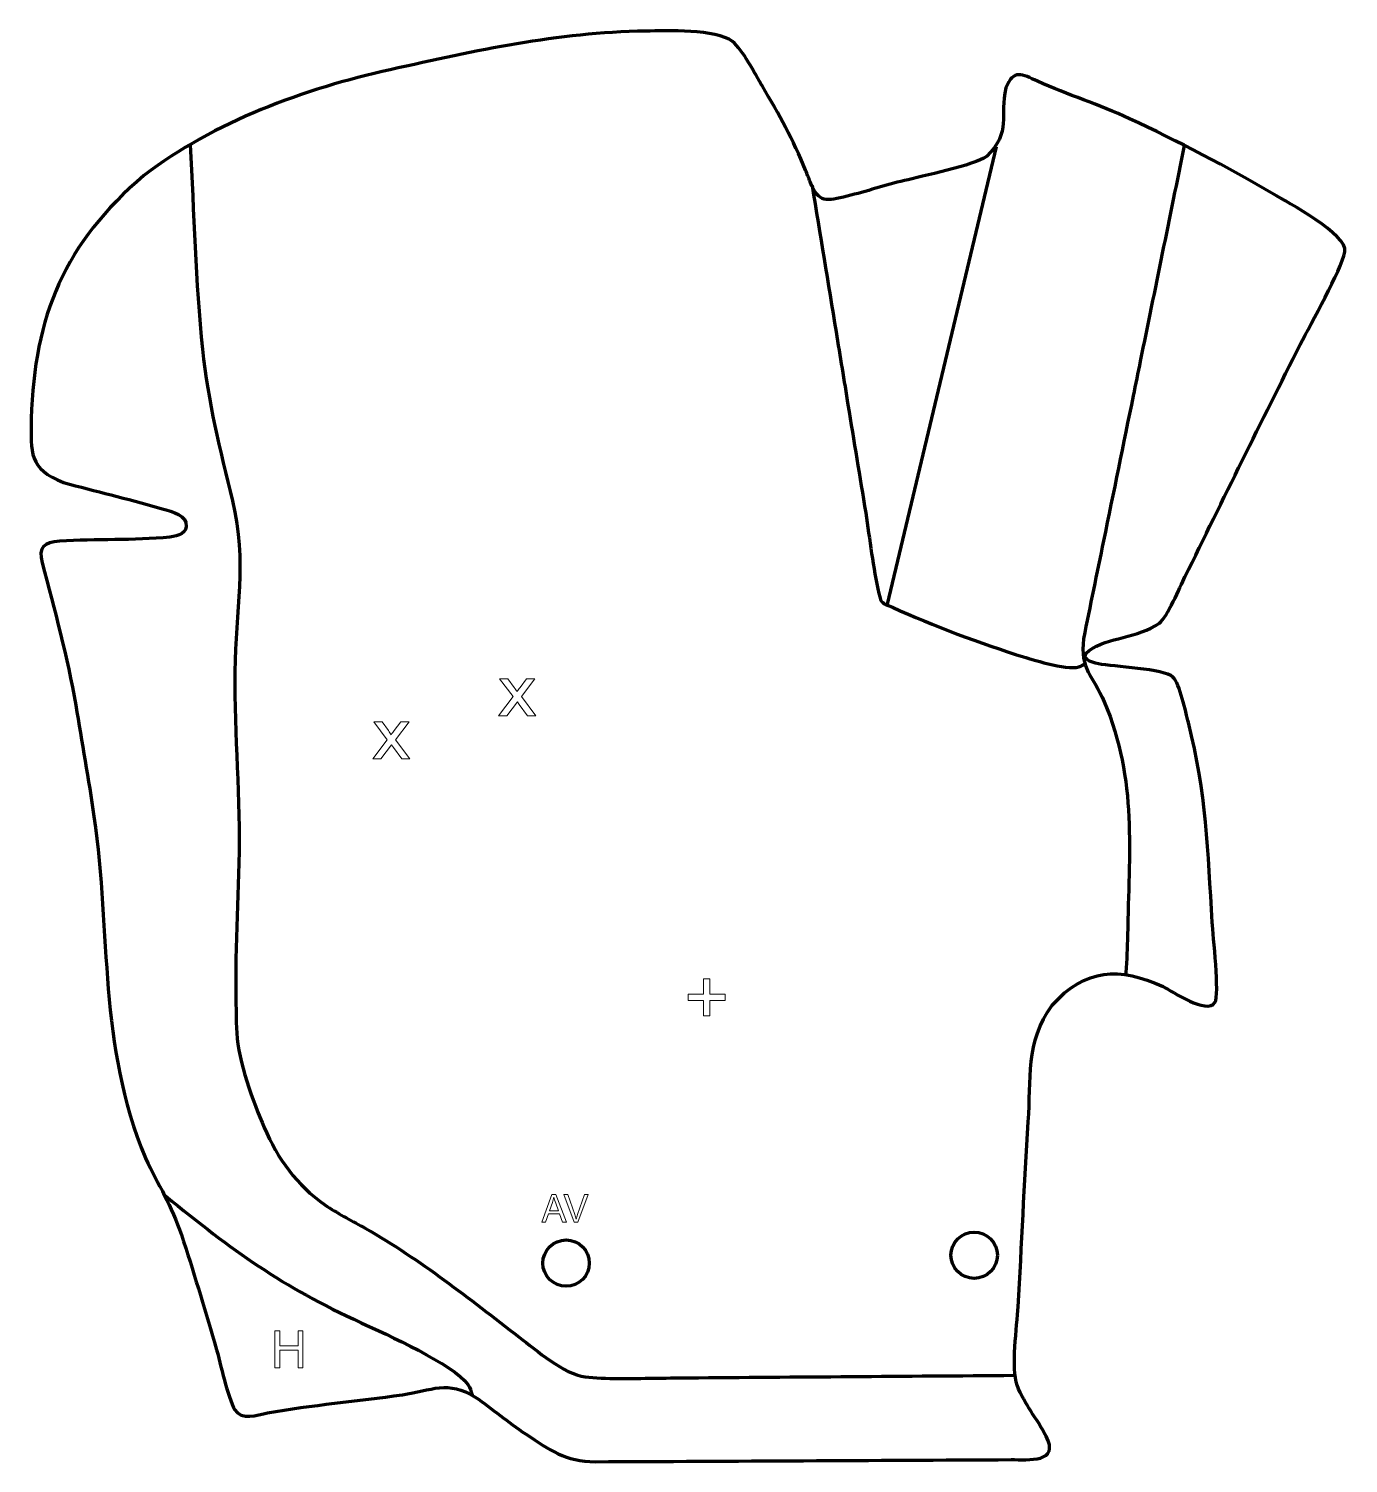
# Model space of a CAD drawing. Header units: millimetres. Extents: x -242 to 471, y -214 to 561.
import ezdxf

# ---------------------------------------------------------------- set-up
doc = ezdxf.new("R2010")
doc.units = ezdxf.units.MM
doc.header["$MEASUREMENT"] = 0
doc.layers.add('layer 2', color=7, linetype='Continuous')
doc.layers.add('layer 3', color=7, linetype='Continuous')

msp = doc.modelspace()

# ---------------------------------------------------------------- linework, layer by layer
at = {"layer": 'layer 2', "color": 242, "lineweight": 200}
msp.add_open_spline([(180.4933, 478.1777), (185.1157, 466.5432), (189.1264, 467.6812), (200.5391, 470.5025), (200.5391, 470.5025), (210.9584, 473.0781), (220.898, 476.4614), (231.4807, 478.9624), (231.4807, 478.9624), (240.2235, 481.0286), (269.5907, 487.3634), (275.6931, 491.9143), (275.6931, 491.9143), (289.6984, 505.7335), (282.3859, 513.4044), (286.2751, 528.9818), (286.2751, 528.9818), (290.1334, 539.3456), (294.9692, 536.3212), (303.2596, 532.5929), (303.2596, 532.5929), (319.7059, 525.254), (336.5115, 519.978), (353.0605, 512.3268), (353.0605, 512.3268), (378.901, 500.3196), (406.2246, 486.0826), (430.7995, 471.6597), (430.7995, 471.6597), (438.2661, 467.3587), (471.2265, 449.4886), (469.4151, 440.3888), (469.4151, 440.3888), (467.0995, 430.1327), (451.0855, 401.7941), (445.2627, 390.3321), (445.2627, 390.3321), (424.1635, 348.7584), (403.5385, 306.6899), (382.9868, 264.8324), (382.9868, 264.8324), (380.2788, 259.3171), (373.4429, 242.9947), (369.154, 239.9106), (369.154, 239.9106), (357.5327, 231.5537), (341.3909, 232.3379), (331.1381, 225.1302), (331.1381, 225.1302), (325.7193, 220.6728), (332.2288, 218.7892), (336.2679, 217.7835), (336.2679, 217.7835), (344.1109, 216.4475), (371.8942, 215.132), (376.4365, 210.6725), (376.4365, 210.6725), (380.2208, 206.9571), (383.401, 191.8572), (384.8821, 186.0937), (384.8821, 186.0937), (394.5167, 148.053), (395.3818, 116.7332), (397.6713, 78.1342), (397.6713, 78.1342), (398.1379, 71.3271), (401.7749, 38.7572), (399.184, 34.9312), (399.184, 34.9312), (394.663, 28.2553), (376.6099, 40.7558), (371.1939, 43.4766), (371.1939, 43.4766), (347.5268, 54.2978), (329.2855, 53.5896), (311.1525, 33.4025), (311.1525, 33.4025), (296.6972, 13.157), (299.9582, -6.3904), (298.3377, -29.6181), (298.3377, -29.6181), (296.0255, -62.9207), (294.8445, -96.1528), (292.8484, -129.4283), (292.8484, -129.4283), (292.1559, -139.706), (289.0459, -162.999), (292.2625, -171.837), (292.2625, -171.837), (296.683, -182.8325), (302.7926, -189.4581), (307.9508, -199.3776), (307.9508, -199.3776), (315.5705, -214.0307), (298.3623, -211.9871), (289.1156, -212.0385), (289.1156, -212.0385), (214.2648, -212.451), (139.414, -212.8364), (64.5627, -213.1565), (64.5627, -213.1565), (47.7226, -213.0488), (40.1539, -206.9007), (26.6854, -198.1453), (26.6854, -198.1453), (17.1994, -191.8701), (8.7061, -184.4785), (-0.5125, -178.2737), (-0.5125, -178.2737), (-14.9936, -168.8924), (-24.2645, -174.6735), (-39.8675, -176.979), (-39.8675, -176.979), (-63.887, -180.5282), (-88.9777, -182.4397), (-112.7024, -186.844), (-112.7024, -186.844), (-118.5069, -187.9216), (-126.6442, -191.2162), (-130.487, -184.8899), (-130.487, -184.8899), (-130.487, -184.8899), (-131.0644, -183.8243), (-131.0644, -183.8243), (-131.0644, -183.8243), (-135.2098, -174.8138), (-138.3334, -158.8606), (-141.3819, -148.7248), (-141.3819, -148.7248), (-147.2012, -129.4325), (-152.824, -109.7291), (-159.249, -90.6539), (-159.249, -90.6539), (-164.6467, -74.8577), (-171.535, -63.7924), (-178.665, -49.1825), (-178.665, -49.1825), (-204.3741, 12.7161), (-197.1956, 71.1133), (-206.4874, 135.4185), (-206.4874, 135.4185), (-209.3877, 155.3678), (-212.9863, 175.6488), (-216.3627, 195.5579), (-216.3627, 195.5579), (-220.7976, 221.4667), (-227.8128, 246.9381), (-234.4425, 272.3616), (-234.4425, 272.3616), (-236.7498, 281.21), (-233.4697, 283.2641), (-225.0892, 284.0519), (-225.0892, 284.0519), (-205.1775, 285.4966), (-185.2952, 284.2252), (-165.4302, 286.3733), (-165.4302, 286.3733), (-160.9335, 286.8759), (-155.6742, 288.2704), (-156.8502, 294.1288), (-156.8502, 294.1288), (-157.8232, 298.9752), (-167.0994, 300.8164), (-171.3857, 302.1037), (-171.3857, 302.1037), (-188.5161, 307.1685), (-205.7425, 311.0787), (-222.8722, 315.8512), (-222.8722, 315.8512), (-241.7584, 323.1429), (-240.6485, 331.974), (-240.4216, 350.3068), (-240.4216, 350.3068), (-238.6714, 405.9214), (-222.405, 445.2123), (-179.4637, 481.7404), (-179.4637, 481.7404), (-141.5043, 510.7124), (-92.7845, 528.5359), (-46.4445, 538.7942), (-46.4445, 538.7942), (0.4457, 549.1769), (43.2034, 558.8713), (91.6309, 559.6623), (91.6309, 559.6623), (103.1902, 559.8511), (129.4703, 560.9736), (138.5505, 554.0503), (138.5505, 554.0503), (144.2594, 549.3159), (150.5949, 536.6958), (154.6561, 529.8882), (154.6561, 529.8882), (163.7448, 514.6537), (171.226, 501.0513), (177.9571, 484.5648), (177.9571, 484.5648), (178.8186, 482.4412), (179.6593, 480.3121), (180.4933, 478.1777)], degree=3, knots=[0, 0, 0, 0, 0.01960784, 0.01960784, 0.01960784, 0.01960784, 0.03921569, 0.03921569, 0.03921569, 0.03921569, 0.05882353, 0.05882353, 0.05882353, 0.05882353, 0.07843137, 0.07843137, 0.07843137, 0.07843137, 0.09803922, 0.09803922, 0.09803922, 0.09803922, 0.11764706, 0.11764706, 0.11764706, 0.11764706, 0.1372549, 0.1372549, 0.1372549, 0.1372549, 0.15686275, 0.15686275, 0.15686275, 0.15686275, 0.17647059, 0.17647059, 0.17647059, 0.17647059, 0.19607843, 0.19607843, 0.19607843, 0.19607843, 0.21568627, 0.21568627, 0.21568627, 0.21568627, 0.23529412, 0.23529412, 0.23529412, 0.23529412, 0.25490196, 0.25490196, 0.25490196, 0.25490196, 0.2745098, 0.2745098, 0.2745098, 0.2745098, 0.29411765, 0.29411765, 0.29411765, 0.29411765, 0.31372549, 0.31372549, 0.31372549, 0.31372549, 0.33333333, 0.33333333, 0.33333333, 0.33333333, 0.35294118, 0.35294118, 0.35294118, 0.35294118, 0.37254902, 0.37254902, 0.37254902, 0.37254902, 0.39215686, 0.39215686, 0.39215686, 0.39215686, 0.41176471, 0.41176471, 0.41176471, 0.41176471, 0.43137255, 0.43137255, 0.43137255, 0.43137255, 0.45098039, 0.45098039, 0.45098039, 0.45098039, 0.47058824, 0.47058824, 0.47058824, 0.47058824, 0.49019608, 0.49019608, 0.49019608, 0.49019608, 0.50980392, 0.50980392, 0.50980392, 0.50980392, 0.52941176, 0.52941176, 0.52941176, 0.52941176, 0.54901961, 0.54901961, 0.54901961, 0.54901961, 0.56862745, 0.56862745, 0.56862745, 0.56862745, 0.58823529, 0.58823529, 0.58823529, 0.58823529, 0.60784314, 0.60784314, 0.60784314, 0.60784314, 0.62745098, 0.62745098, 0.62745098, 0.62745098, 0.64705882, 0.64705882, 0.64705882, 0.64705882, 0.66666667, 0.66666667, 0.66666667, 0.66666667, 0.68627451, 0.68627451, 0.68627451, 0.68627451, 0.70588235, 0.70588235, 0.70588235, 0.70588235, 0.7254902, 0.7254902, 0.7254902, 0.7254902, 0.74509804, 0.74509804, 0.74509804, 0.74509804, 0.76470588, 0.76470588, 0.76470588, 0.76470588, 0.78431373, 0.78431373, 0.78431373, 0.78431373, 0.80392157, 0.80392157, 0.80392157, 0.80392157, 0.82352941, 0.82352941, 0.82352941, 0.82352941, 0.84313725, 0.84313725, 0.84313725, 0.84313725, 0.8627451, 0.8627451, 0.8627451, 0.8627451, 0.88235294, 0.88235294, 0.88235294, 0.88235294, 0.90196078, 0.90196078, 0.90196078, 0.90196078, 0.92156863, 0.92156863, 0.92156863, 0.92156863, 0.94117647, 0.94117647, 0.94117647, 0.94117647, 0.96078431, 0.96078431, 0.96078431, 0.96078431, 1, 1, 1, 1], dxfattribs=at)
at = {"layer": 'layer 3', "color": 142, "lineweight": 200}
for centre in [(269.0746, -101.6582), (48.5951, -105.8677)]:
    msp.add_ellipse(centre, major_axis=(12.5496, 0), ratio=0.99603175, dxfattribs=at)
for points, knots in [([(-154.4425, 498.2101), (-152.5191, 461.7381), (-151.6803, 424.0162), (-147.8523, 387.7827), (-147.8523, 387.7827), (-144.763, 359.0139), (-138.4918, 333.7755), (-131.6321, 305.8592), (-131.6321, 305.8592), (-123.6251, 272.6337), (-130.0908, 246.7292), (-130.3762, 213.6422), (-130.3762, 213.6422), (-130.6309, 179.0007), (-127.3379, 145.0315), (-128.2328, 110.162), (-128.2328, 110.162), (-129.0152, 79.6751), (-130.8218, 48.7599), (-129.3373, 18.2973), (-129.3373, 18.2973), (-128.5963, 3.0915), (-120.5747, -18.4862), (-114.5207, -32.6033), (-114.5207, -32.6033), (-107.183, -49.6287), (-96.9908, -63.709), (-81.7002, -74.4624), (-81.7002, -74.4624), (-75.0964, -78.8876), (-67.8803, -82.5868), (-60.9386, -86.4712), (-60.9386, -86.4712), (-60.9386, -86.4712), (-60.0164, -86.9895), (-60.0164, -86.9895), (-60.0164, -86.9895), (-29.1989, -104.68), (-4.6427, -124.5398), (23.2991, -145.9293), (23.2991, -145.9293), (32.3816, -152.9242), (47.5065, -165.8991), (58.8508, -167.3262), (58.8508, -167.3262), (69.4829, -168.6636), (84.5012, -168.1907), (95.5453, -168.0582), (95.5453, -168.0582), (101.8807, -167.9822), (108.2146, -167.8708), (114.5505, -167.811), (114.5505, -167.811), (173.2148, -167.3645), (231.8791, -166.9241), (290.5434, -166.48)], [0, 0, 0, 0, 0.06666667, 0.06666667, 0.06666667, 0.06666667, 0.13333333, 0.13333333, 0.13333333, 0.13333333, 0.2, 0.2, 0.2, 0.2, 0.26666667, 0.26666667, 0.26666667, 0.26666667, 0.33333333, 0.33333333, 0.33333333, 0.33333333, 0.4, 0.4, 0.4, 0.4, 0.46666667, 0.46666667, 0.46666667, 0.46666667, 0.53333333, 0.53333333, 0.53333333, 0.53333333, 0.6, 0.6, 0.6, 0.6, 0.66666667, 0.66666667, 0.66666667, 0.66666667, 0.73333333, 0.73333333, 0.73333333, 0.73333333, 0.8, 0.8, 0.8, 0.8, 0.86666667, 0.86666667, 0.86666667, 0.86666667, 1, 1, 1, 1]), ([(382.6068, 497.9135), (374.6722, 459.0555), (366.7378, 420.1973), (358.8032, 381.3393), (358.8032, 381.3393), (357.5363, 375.135), (356.2695, 368.9308), (355.0026, 362.7266), (355.0026, 362.7266), (349.6685, 336.6034), (344.3343, 310.4804), (339.0002, 284.3573), (339.0002, 284.3573), (335.399, 266.7282), (331.6277, 249.0614), (328.1754, 231.4119), (328.1754, 231.4119), (326.1353, 214.5657), (333.2822, 211.7111), (339.365, 197.3273), (339.365, 197.3273), (357.3743, 154.7415), (352.5868, 115.8824), (351.9466, 71.3038), (351.9466, 71.3038), (351.8552, 64.5348), (351.4646, 57.7999), (351.0024, 51.048), (351.0024, 51.048), (351.0024, 51.048), (350.9324, 50.034), (350.9324, 50.034)], [0, 0, 0, 0, 0.11111111, 0.11111111, 0.11111111, 0.11111111, 0.22222222, 0.22222222, 0.22222222, 0.22222222, 0.33333333, 0.33333333, 0.33333333, 0.33333333, 0.44444444, 0.44444444, 0.44444444, 0.44444444, 0.55555556, 0.55555556, 0.55555556, 0.55555556, 0.66666667, 0.66666667, 0.66666667, 0.66666667, 0.77777778, 0.77777778, 0.77777778, 0.77777778, 1, 1, 1, 1]), ([(181.4673, 476.2072), (185.788, 449.8763), (190.1087, 423.5455), (194.4294, 397.2146), (194.4294, 397.2146), (196.5897, 384.0491), (198.7501, 370.8836), (200.9103, 357.7182), (200.9103, 357.7182), (204.0968, 338.2992), (207.2833, 318.8802), (210.4698, 299.4612), (210.4698, 299.4612), (212.6497, 285.3245), (214.4254, 269.6344), (217.5854, 255.8336), (217.5854, 255.8336), (218.9406, 250.0794), (219.3535, 250.9264), (224.9271, 248.4093), (224.9271, 248.4093), (246.8936, 238.4889), (272.7141, 228.6923), (295.7927, 221.6286), (295.7927, 221.6286), (301.5991, 219.8514), (321.5388, 213.5307), (326.7915, 216.6318), (326.7915, 216.6318), (327.4451, 217.0176), (328.064, 217.4301), (328.6959, 217.8485)], [0, 0, 0, 0, 0.11111111, 0.11111111, 0.11111111, 0.11111111, 0.22222222, 0.22222222, 0.22222222, 0.22222222, 0.33333333, 0.33333333, 0.33333333, 0.33333333, 0.44444444, 0.44444444, 0.44444444, 0.44444444, 0.55555556, 0.55555556, 0.55555556, 0.55555556, 0.66666667, 0.66666667, 0.66666667, 0.66666667, 0.77777778, 0.77777778, 0.77777778, 0.77777778, 1, 1, 1, 1]), ([(-167.8465, -69.5954), (-131.4996, -99.1474), (-105.2356, -118.4234), (-62.1378, -138.0926), (-62.1378, -138.0926), (-48.7798, -144.189), (-12.3137, -160.5879), (-4.4639, -171.4694), (-4.4639, -171.4694), (-3.2589, -173.3752), (-2.7516, -174.9519), (-2.1856, -177.1069)], [0, 0, 0, 0, 0.25, 0.25, 0.25, 0.25, 0.5, 0.5, 0.5, 0.5, 1, 1, 1, 1])]:
    msp.add_open_spline(points, degree=3, knots=knots, dxfattribs=at)
msp.add_open_spline([(280.9392, 497.1753), (280.9392, 497.1753), (222.1576, 250.0731), (222.1576, 250.0731)], degree=3, dxfattribs=at)
at = {"layer": 'layer 3', "color": 142, "lineweight": 9}
for points, knots in [([(12.1244, 189.766), (12.1244, 189.766), (19.97, 200.1256), (19.97, 200.1256), (19.97, 200.1256), (19.97, 200.1256), (12.704, 209.7658), (12.704, 209.7658), (12.704, 209.7658), (12.704, 209.7658), (17.1823, 209.7658), (17.1823, 209.7658), (17.1823, 209.7658), (17.1823, 209.7658), (20.5772, 205.0452), (20.5772, 205.0452), (20.5772, 205.0452), (21.2051, 204.1589), (21.7019, 203.4396), (22.0539, 202.8744), (22.0539, 202.8744), (22.668, 203.6772), (23.213, 204.403), (23.7031, 205.0517), (23.7031, 205.0517), (23.7031, 205.0517), (27.2773, 209.7658), (27.2773, 209.7658), (27.2773, 209.7658), (27.2773, 209.7658), (31.728, 209.7658), (31.728, 209.7658), (31.728, 209.7658), (31.728, 209.7658), (24.4206, 200.1256), (24.4206, 200.1256), (24.4206, 200.1256), (24.4206, 200.1256), (32.2041, 189.766), (32.2041, 189.766), (32.2041, 189.766), (32.2041, 189.766), (27.7742, 189.766), (27.7742, 189.766), (27.7742, 189.766), (27.7742, 189.766), (23.3304, 195.9316), (23.3304, 195.9316), (23.3304, 195.9316), (23.3304, 195.9316), (22.3161, 197.4153), (22.3161, 197.4153), (22.3161, 197.4153), (22.3161, 197.4153), (16.5751, 189.766), (16.5751, 189.766), (16.5751, 189.766), (16.5751, 189.766), (12.1244, 189.766), (12.1244, 189.766)], [0, 0, 0, 0, 0.0625, 0.0625, 0.0625, 0.0625, 0.125, 0.125, 0.125, 0.125, 0.1875, 0.1875, 0.1875, 0.1875, 0.25, 0.25, 0.25, 0.25, 0.3125, 0.3125, 0.3125, 0.3125, 0.375, 0.375, 0.375, 0.375, 0.4375, 0.4375, 0.4375, 0.4375, 0.5, 0.5, 0.5, 0.5, 0.5625, 0.5625, 0.5625, 0.5625, 0.625, 0.625, 0.625, 0.625, 0.6875, 0.6875, 0.6875, 0.6875, 0.75, 0.75, 0.75, 0.75, 0.8125, 0.8125, 0.8125, 0.8125, 0.875, 0.875, 0.875, 0.875, 1, 1, 1, 1]), ([(-55.8779, 166.483), (-55.8779, 166.483), (-48.0322, 176.8426), (-48.0322, 176.8426), (-48.0322, 176.8426), (-48.0322, 176.8426), (-55.2982, 186.4828), (-55.2982, 186.4828), (-55.2982, 186.4828), (-55.2982, 186.4828), (-50.82, 186.4828), (-50.82, 186.4828), (-50.82, 186.4828), (-50.82, 186.4828), (-47.4251, 181.7622), (-47.4251, 181.7622), (-47.4251, 181.7622), (-46.7971, 180.8759), (-46.3003, 180.1566), (-45.9484, 179.5914), (-45.9484, 179.5914), (-45.3343, 180.3942), (-44.7892, 181.12), (-44.2992, 181.7687), (-44.2992, 181.7687), (-44.2992, 181.7687), (-40.725, 186.4828), (-40.725, 186.4828), (-40.725, 186.4828), (-40.725, 186.4828), (-36.2743, 186.4828), (-36.2743, 186.4828), (-36.2743, 186.4828), (-36.2743, 186.4828), (-43.5816, 176.8426), (-43.5816, 176.8426), (-43.5816, 176.8426), (-43.5816, 176.8426), (-35.7982, 166.483), (-35.7982, 166.483), (-35.7982, 166.483), (-35.7982, 166.483), (-40.2281, 166.483), (-40.2281, 166.483), (-40.2281, 166.483), (-40.2281, 166.483), (-44.6719, 172.6486), (-44.6719, 172.6486), (-44.6719, 172.6486), (-44.6719, 172.6486), (-45.6862, 174.1323), (-45.6862, 174.1323), (-45.6862, 174.1323), (-45.6862, 174.1323), (-51.4271, 166.483), (-51.4271, 166.483), (-51.4271, 166.483), (-51.4271, 166.483), (-55.8779, 166.483), (-55.8779, 166.483)], [0, 0, 0, 0, 0.0625, 0.0625, 0.0625, 0.0625, 0.125, 0.125, 0.125, 0.125, 0.1875, 0.1875, 0.1875, 0.1875, 0.25, 0.25, 0.25, 0.25, 0.3125, 0.3125, 0.3125, 0.3125, 0.375, 0.375, 0.375, 0.375, 0.4375, 0.4375, 0.4375, 0.4375, 0.5, 0.5, 0.5, 0.5, 0.5625, 0.5625, 0.5625, 0.5625, 0.625, 0.625, 0.625, 0.625, 0.6875, 0.6875, 0.6875, 0.6875, 0.75, 0.75, 0.75, 0.75, 0.8125, 0.8125, 0.8125, 0.8125, 0.875, 0.875, 0.875, 0.875, 1, 1, 1, 1]), ([(122.7674, 27.6532), (122.7674, 27.6532), (122.7674, 35.9405), (122.7674, 35.9405), (122.7674, 35.9405), (122.7674, 35.9405), (114.4896, 35.9405), (114.4896, 35.9405), (114.4896, 35.9405), (114.4896, 35.9405), (114.4896, 39.4077), (114.4896, 39.4077), (114.4896, 39.4077), (114.4896, 39.4077), (122.7674, 39.4077), (122.7674, 39.4077), (122.7674, 39.4077), (122.7674, 39.4077), (122.7674, 47.6527), (122.7674, 47.6527), (122.7674, 47.6527), (122.7674, 47.6527), (126.2909, 47.6527), (126.2909, 47.6527), (126.2909, 47.6527), (126.2909, 47.6527), (126.2909, 39.4077), (126.2909, 39.4077), (126.2909, 39.4077), (126.2909, 39.4077), (134.5688, 39.4077), (134.5688, 39.4077), (134.5688, 39.4077), (134.5688, 39.4077), (134.5688, 35.9405), (134.5688, 35.9405), (134.5688, 35.9405), (134.5688, 35.9405), (126.2909, 35.9405), (126.2909, 35.9405), (126.2909, 35.9405), (126.2909, 35.9405), (126.2909, 27.6532), (126.2909, 27.6532), (126.2909, 27.6532), (126.2909, 27.6532), (122.7674, 27.6532), (122.7674, 27.6532)], [0, 0, 0, 0, 0.07692308, 0.07692308, 0.07692308, 0.07692308, 0.15384615, 0.15384615, 0.15384615, 0.15384615, 0.23076923, 0.23076923, 0.23076923, 0.23076923, 0.30769231, 0.30769231, 0.30769231, 0.30769231, 0.38461538, 0.38461538, 0.38461538, 0.38461538, 0.46153846, 0.46153846, 0.46153846, 0.46153846, 0.53846154, 0.53846154, 0.53846154, 0.53846154, 0.61538462, 0.61538462, 0.61538462, 0.61538462, 0.69230769, 0.69230769, 0.69230769, 0.69230769, 0.76923077, 0.76923077, 0.76923077, 0.76923077, 0.84615385, 0.84615385, 0.84615385, 0.84615385, 1, 1, 1, 1]), ([(35.4696, -83.7789), (35.4696, -83.7789), (40.9715, -68.7791), (40.9715, -68.7791), (40.9715, -68.7791), (40.9715, -68.7791), (43.0581, -68.7791), (43.0581, -68.7791), (43.0581, -68.7791), (43.0581, -68.7791), (48.8972, -83.7789), (48.8972, -83.7789), (48.8972, -83.7789), (48.8972, -83.7789), (46.7372, -83.7789), (46.7372, -83.7789), (46.7372, -83.7789), (46.7372, -83.7789), (45.078, -79.2329), (45.078, -79.2329), (45.078, -79.2329), (45.078, -79.2329), (39.0385, -79.2329), (39.0385, -79.2329), (39.0385, -79.2329), (39.0385, -79.2329), (37.4827, -83.7789), (37.4827, -83.7789), (37.4827, -83.7789), (37.4827, -83.7789), (35.4696, -83.7789), (35.4696, -83.7789)], [0, 0, 0, 0, 0.11111111, 0.11111111, 0.11111111, 0.11111111, 0.22222222, 0.22222222, 0.22222222, 0.22222222, 0.33333333, 0.33333333, 0.33333333, 0.33333333, 0.44444444, 0.44444444, 0.44444444, 0.44444444, 0.55555556, 0.55555556, 0.55555556, 0.55555556, 0.66666667, 0.66666667, 0.66666667, 0.66666667, 0.77777778, 0.77777778, 0.77777778, 0.77777778, 1, 1, 1, 1]), ([(53.0037, -83.7789), (53.0037, -83.7789), (47.4617, -68.7791), (47.4617, -68.7791), (47.4617, -68.7791), (47.4617, -68.7791), (49.5183, -68.7791), (49.5183, -68.7791), (49.5183, -68.7791), (49.5183, -68.7791), (53.2441, -79.6798), (53.2441, -79.6798), (53.2441, -79.6798), (53.5413, -80.5527), (53.795, -81.3697), (53.9953, -82.1344), (53.9953, -82.1344), (54.2157, -81.3138), (54.4727, -80.4968), (54.7665, -79.6798), (54.7665, -79.6798), (54.7665, -79.6798), (58.6325, -68.7791), (58.6325, -68.7791), (58.6325, -68.7791), (58.6325, -68.7791), (60.5689, -68.7791), (60.5689, -68.7791), (60.5689, -68.7791), (60.5689, -68.7791), (54.9768, -83.7789), (54.9768, -83.7789), (54.9768, -83.7789), (54.9768, -83.7789), (53.0037, -83.7789), (53.0037, -83.7789)], [0, 0, 0, 0, 0.1, 0.1, 0.1, 0.1, 0.2, 0.2, 0.2, 0.2, 0.3, 0.3, 0.3, 0.3, 0.4, 0.4, 0.4, 0.4, 0.5, 0.5, 0.5, 0.5, 0.6, 0.6, 0.6, 0.6, 0.7, 0.7, 0.7, 0.7, 0.8, 0.8, 0.8, 0.8, 1, 1, 1, 1]), ([(39.5961, -77.6197), (39.5961, -77.6197), (44.4837, -77.6197), (44.4837, -77.6197), (44.4837, -77.6197), (44.4837, -77.6197), (42.988, -73.4613), (42.988, -73.4613), (42.988, -73.4613), (42.5373, -72.1973), (42.1968, -71.1533), (41.9597, -70.3293), (41.9597, -70.3293), (41.7628, -71.307), (41.499, -72.2671), (41.1685, -73.2169), (41.1685, -73.2169), (41.1685, -73.2169), (39.5961, -77.6197), (39.5961, -77.6197)], [0, 0, 0, 0, 0.16666667, 0.16666667, 0.16666667, 0.16666667, 0.33333333, 0.33333333, 0.33333333, 0.33333333, 0.5, 0.5, 0.5, 0.5, 0.66666667, 0.66666667, 0.66666667, 0.66666667, 1, 1, 1, 1]), ([(-108.7075, -162.3889), (-108.7075, -162.3889), (-108.7075, -142.3892), (-108.7075, -142.3892), (-108.7075, -142.3892), (-108.7075, -142.3892), (-106.1527, -142.3892), (-106.1527, -142.3892), (-106.1527, -142.3892), (-106.1527, -142.3892), (-106.1527, -150.6293), (-106.1527, -150.6293), (-106.1527, -150.6293), (-106.1527, -150.6293), (-96.2026, -150.6293), (-96.2026, -150.6293), (-96.2026, -150.6293), (-96.2026, -150.6293), (-96.2026, -142.3892), (-96.2026, -142.3892), (-96.2026, -142.3892), (-96.2026, -142.3892), (-93.6479, -142.3892), (-93.6479, -142.3892), (-93.6479, -142.3892), (-93.6479, -142.3892), (-93.6479, -162.3889), (-93.6479, -162.3889), (-93.6479, -162.3889), (-93.6479, -162.3889), (-96.2026, -162.3889), (-96.2026, -162.3889), (-96.2026, -162.3889), (-96.2026, -162.3889), (-96.2026, -152.9756), (-96.2026, -152.9756), (-96.2026, -152.9756), (-96.2026, -152.9756), (-106.1527, -152.9756), (-106.1527, -152.9756), (-106.1527, -152.9756), (-106.1527, -152.9756), (-106.1527, -162.3889), (-106.1527, -162.3889), (-106.1527, -162.3889), (-106.1527, -162.3889), (-108.7075, -162.3889), (-108.7075, -162.3889)], [0, 0, 0, 0, 0.07692308, 0.07692308, 0.07692308, 0.07692308, 0.15384615, 0.15384615, 0.15384615, 0.15384615, 0.23076923, 0.23076923, 0.23076923, 0.23076923, 0.30769231, 0.30769231, 0.30769231, 0.30769231, 0.38461538, 0.38461538, 0.38461538, 0.38461538, 0.46153846, 0.46153846, 0.46153846, 0.46153846, 0.53846154, 0.53846154, 0.53846154, 0.53846154, 0.61538462, 0.61538462, 0.61538462, 0.61538462, 0.69230769, 0.69230769, 0.69230769, 0.69230769, 0.76923077, 0.76923077, 0.76923077, 0.76923077, 0.84615385, 0.84615385, 0.84615385, 0.84615385, 1, 1, 1, 1])]:
    msp.add_open_spline(points, degree=3, knots=knots, dxfattribs=at)

doc.saveas('drawing.dxf')
